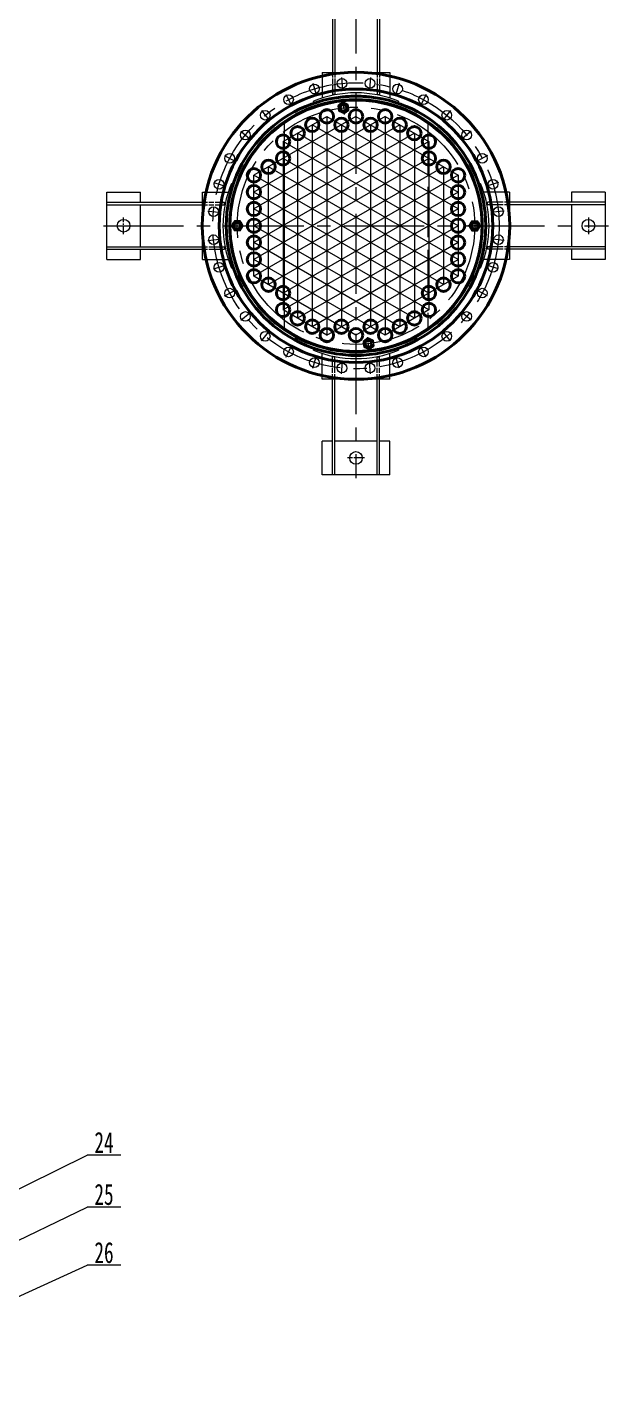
# Model space of a CAD drawing. Header units: millimetres. Extents: x 18786 to 26278, y -7394 to 15571.
# Drawn here: x 19028.3 to 19166.3, y -7069.1 to -6743.8 of the extents above; entities that cross this region are included whole.
import ezdxf

# ---------------------------------------------------------------- set-up
doc = ezdxf.new("R2010")
doc.units = ezdxf.units.MM
doc.linetypes.add('ACAD_ISO02W100', pattern=[15, 12, -3])
doc.linetypes.add('CENTER2', pattern=[28.575, 19.05, -3.175, 3.175, -3.175])
for name, color, linetype, lineweight in [('中心线', 1, 'CENTER2', 13), ('文字', 6, 'Continuous', 13), ('粗实线', 7, 'Continuous', 40), ('细实线', 3, 'Continuous', 13), ('虚线', 8, 'ACAD_ISO02W100', 13), ('辅助线', 4, 'Continuous', 13)]:
    doc.layers.add(name, color=color, linetype=linetype, lineweight=lineweight)
doc.styles.add('样式1', font='', dxfattribs={"width": 0.67})
doc.styles.get('样式1').set_extended_font_data('NSimSun')

# ---------------------------------------------------------------- blocks, each defined once
blk = doc.blocks.new('M16-1')
at = {"layer": '中心线'}
blk.add_line((-16, 0), (16, 0), dxfattribs=at)
at = {"layer": '粗实线'}
blk.add_circle((0, 0), 8, dxfattribs=at)
at = {"layer": '细实线'}
for p, q in [((-6.9, 12), (-13.9, 0)), ((6.9, 12), (-6.9, 12)), ((13.9, 0), (6.9, 12)), ((6.9, -12), (13.9, 0)), ((-13.9, 0), (-6.9, -12)), ((6.9, -12), (-6.9, -12))]:
    blk.add_line(p, q, dxfattribs=at)
blk.add_circle((0, 0), 12, dxfattribs=at)
blk.add_arc((0, 0), 7, 6, 276.4267, dxfattribs=at)
blk = doc.blocks.new('耳座C2-1')
at = {"layer": '中心线'}
blk.add_line((20, -242), (-20, -242), dxfattribs=at)
at = {"layer": '细实线'}
for p, q in [((-100.7, 14), (-98.4, 19.5)), ((-80, -54.7), (-80, 6.4)), ((80, -54.7), (80, 6.4)), ((98.4, 19.5), (100.7, 14)), ((80, -54.7), (-80, -54.7)), ((-56, -282), (-56, -54.7)), ((-50, -282), (-50, -54.7)), ((50, -282), (50, -54.7)), ((56, -282), (56, -54.7)), ((-80, -282), (-80, -202)), ((-56, -202), (-80, -202)), ((50, -202), (-50, -202)), ((80, -202), (56, -202)), ((80, -282), (80, -202)), ((80, -282), (-80, -282))]:
    blk.add_line(p, q, dxfattribs=at)
blk.add_circle((0, -242), 15, dxfattribs=at)
for radius in [264, 258]:
    blk.add_arc((0, 258), radius, 247.5697, 292.4303, dxfattribs=at)
at = {"layer": '虚线'}
for p, q in [((-56, -54.7), (-56, -2)), ((-50, -2), (-56, -2)), ((-50, -54.7), (-50, -2)), ((50, -54.7), (50, -2)), ((50, -2), (56, -2)), ((56, -54.7), (56, -2))]:
    blk.add_line(p, q, dxfattribs=at)

msp = doc.modelspace()

# ---------------------------------------------------------------- linework, layer by layer
at = {"layer": '中心线'}
for p, q in [((19106.3228, -6730.9408), (19106.3228, -6850.9408)), ((19102.8529, -6755.7113), (19103.1274, -6758.4978)), ((19109.7926, -6755.7113), (19109.5181, -6758.4978)), ((19089.6353, -6759.7208), (19090.9552, -6762.1902)), ((19096.0467, -6757.0651), (19096.8595, -6759.7446)), ((19116.5988, -6757.0651), (19115.786, -6759.7446)), ((19123.0102, -6759.7208), (19121.6903, -6762.1902)), ((19083.8652, -6763.5762), (19085.6415, -6765.7407)), ((19128.7803, -6763.5762), (19127.004, -6765.7407)), ((19078.9582, -6768.4833), (19081.1226, -6770.2596)), ((19133.6873, -6768.4833), (19131.5229, -6770.2596)), ((19075.1027, -6774.2534), (19077.5721, -6775.5733)), ((19137.5428, -6774.2534), (19135.0734, -6775.5733)), ((19072.4471, -6780.6647), (19075.1265, -6781.4775)), ((19140.1984, -6780.6647), (19137.519, -6781.4775)), ((19071.0932, -6787.471), (19073.8797, -6787.7454)), ((19141.5523, -6787.471), (19138.7658, -6787.7454)), ((19046.3228, -6790.9408), (19166.3228, -6790.9408)), ((19071.0932, -6794.4106), (19073.8797, -6794.1362)), ((19141.5523, -6794.4106), (19138.7658, -6794.1362)), ((19072.4471, -6801.2169), (19075.1265, -6800.4041)), ((19140.1984, -6801.2169), (19137.519, -6800.4041)), ((19075.1027, -6807.6283), (19077.5721, -6806.3083)), ((19137.5428, -6807.6283), (19135.0734, -6806.3083)), ((19078.9582, -6813.3983), (19081.1226, -6811.622)), ((19133.6873, -6813.3983), (19131.5229, -6811.622)), ((19083.8652, -6818.3054), (19085.6415, -6816.1409)), ((19128.7803, -6818.3054), (19127.004, -6816.1409)), ((19089.6353, -6822.1608), (19090.9552, -6819.6914)), ((19123.0102, -6822.1608), (19121.6903, -6819.6914)), ((19096.0467, -6824.8165), (19096.8595, -6822.1371)), ((19102.8529, -6826.1703), (19103.1274, -6823.3838)), ((19109.7926, -6826.1703), (19109.5181, -6823.3838)), ((19116.5988, -6824.8165), (19115.786, -6822.1371))]:
    msp.add_line(p, q, dxfattribs=at)
for radius in [34, 28.2]:
    msp.add_circle((19106.3228, -6790.9408), radius, dxfattribs=at)
at = {"layer": '粗实线'}
for centre, radius in [((19106.3228, -6790.9408), 36.5), ((19106.3228, -6790.9408), 32.5), ((19106.3228, -6790.9408), 30.8), ((19106.3228, -6790.9408), 30), ((19095.9304, -6766.9408), 1.6), ((19099.3946, -6764.9408), 1.6), ((19102.8587, -6766.9408), 1.6), ((19106.3228, -6764.9408), 1.6), ((19109.7869, -6766.9408), 1.6), ((19113.251, -6764.9408), 1.6), ((19116.7151, -6766.9408), 1.6), ((19089.0022, -6770.9408), 1.6), ((19092.4663, -6768.9408), 1.6), ((19120.1792, -6768.9408), 1.6), ((19123.6433, -6770.9408), 1.6), ((19085.5381, -6776.9408), 1.6), ((19089.0022, -6774.9408), 1.6), ((19123.6433, -6774.9408), 1.6), ((19127.1074, -6776.9408), 1.6), ((19082.074, -6778.9408), 1.6), ((19130.5715, -6778.9408), 1.6), ((19082.074, -6782.9408), 1.6), ((19130.5715, -6782.9408), 1.6), ((19082.074, -6786.9408), 1.6), ((19130.5715, -6786.9408), 1.6), ((19082.074, -6790.9408), 1.6), ((19130.5715, -6790.9408), 1.6), ((19082.074, -6794.9408), 1.6), ((19130.5715, -6794.9408), 1.6), ((19082.074, -6798.9408), 1.6), ((19130.5715, -6798.9408), 1.6), ((19082.074, -6802.9408), 1.6), ((19130.5715, -6802.9408), 1.6), ((19085.5381, -6804.9408), 1.6), ((19089.0022, -6806.9408), 1.6), ((19123.6433, -6806.9408), 1.6), ((19127.1074, -6804.9408), 1.6), ((19089.0022, -6810.9408), 1.6), ((19092.4663, -6812.9408), 1.6), ((19120.1792, -6812.9408), 1.6), ((19123.6433, -6810.9408), 1.6), ((19095.9304, -6814.9408), 1.6), ((19102.8587, -6814.9408), 1.6), ((19109.7869, -6814.9408), 1.6), ((19116.7151, -6814.9408), 1.6), ((19099.3946, -6816.9408), 1.6), ((19106.3228, -6816.9408), 1.6), ((19113.251, -6816.9408), 1.6)]:
    msp.add_circle(centre, radius, dxfattribs=at)
at = {"layer": '细实线'}
for p, q in [((19089.2228, -6766.6575), (19089.2228, -6815.2241)), ((18975.3691, -7045.1755), (19042.471, -7011.8811)), ((19050.471, -7011.8811), (19042.471, -7011.8811)), ((18973.3415, -7057.6628), (19042.471, -7024.2733)), ((19050.471, -7024.2733), (19042.471, -7024.2733)), ((18974.3753, -7069.0833), (19042.471, -7038.0995)), ((19050.471, -7038.0995), (19042.471, -7038.0995))]:
    msp.add_line(p, q, dxfattribs=at)
for centre, radius in [((19102.9902, -6757.1045), 1.15), ((19109.6553, -6757.1045), 1.15), ((19090.2953, -6760.9555), 1.15), ((19096.4531, -6758.4048), 1.15), ((19116.1924, -6758.4048), 1.15), ((19122.3502, -6760.9555), 1.15), ((19106.3228, -6790.9408), 29.7), ((19084.7534, -6764.6585), 1.15), ((19127.8921, -6764.6585), 1.15), ((19080.0404, -6769.3714), 1.15), ((19132.6051, -6769.3714), 1.15), ((19076.3374, -6774.9133), 1.15), ((19136.3081, -6774.9133), 1.15), ((19073.7868, -6781.0711), 1.15), ((19138.8587, -6781.0711), 1.15), ((19072.4865, -6787.6082), 1.15), ((19140.159, -6787.6082), 1.15), ((19072.4865, -6794.2734), 1.15), ((19140.159, -6794.2734), 1.15), ((19073.7868, -6800.8105), 1.15), ((19138.8587, -6800.8105), 1.15), ((19076.3374, -6806.9683), 1.15), ((19136.3081, -6806.9683), 1.15), ((19080.0404, -6812.5102), 1.15), ((19132.6051, -6812.5102), 1.15), ((19084.7534, -6817.2232), 1.15), ((19127.8921, -6817.2232), 1.15), ((19090.2953, -6820.9261), 1.15), ((19122.3502, -6820.9261), 1.15), ((19096.4531, -6823.4768), 1.15), ((19102.9902, -6824.7771), 1.15), ((19109.6553, -6824.7771), 1.15), ((19116.1924, -6823.4768), 1.15)]:
    msp.add_circle(centre, radius, dxfattribs=at)
at = {"layer": '虚线'}
msp.add_line((19123.4228, -6766.6575), (19123.4228, -6815.2241), dxfattribs=at)
at = {"layer": '辅助线'}
for p, q in [((19113.251, -6764.9408), (19082.074, -6782.9408)), ((19106.3228, -6764.9408), (19082.074, -6778.9408)), ((19089.0022, -6770.9408), (19099.3946, -6764.9408)), ((19099.3946, -6764.9408), (19130.5715, -6782.9408)), ((19099.3946, -6764.9408), (19099.3946, -6816.9408)), ((19106.3228, -6764.9408), (19130.5715, -6778.9408)), ((19113.251, -6764.9408), (19123.6433, -6770.9408)), ((19113.251, -6764.9408), (19113.251, -6816.9408)), ((19116.7151, -6766.9408), (19082.074, -6786.9408)), ((19120.1792, -6768.9408), (19082.074, -6790.9408)), ((19130.5715, -6790.9408), (19092.4663, -6768.9408)), ((19092.4663, -6768.9408), (19092.4663, -6812.9408)), ((19130.5715, -6786.9408), (19095.9304, -6766.9408)), ((19095.9304, -6766.9408), (19095.9304, -6814.9408)), ((19102.8587, -6766.9408), (19102.8587, -6814.9408)), ((19109.7869, -6766.9408), (19109.7869, -6814.9408)), ((19116.7151, -6766.9408), (19116.7151, -6814.9408)), ((19120.1792, -6768.9408), (19120.1792, -6812.9408)), ((19123.6433, -6770.9408), (19082.074, -6794.9408)), ((19130.5715, -6794.9408), (19089.0022, -6770.9408)), ((19089.0022, -6770.9408), (19089.0022, -6810.9408)), ((19123.6433, -6770.9408), (19123.6433, -6810.9408)), ((19123.6433, -6774.9408), (19082.074, -6798.9408)), ((19130.5715, -6798.9408), (19089.0022, -6774.9408)), ((19127.1074, -6776.9408), (19082.074, -6802.9408)), ((19127.1074, -6804.9408), (19082.074, -6778.9408)), ((19082.074, -6802.9408), (19082.074, -6778.9408)), ((19130.5715, -6802.9408), (19085.5381, -6776.9408)), ((19085.5381, -6804.9408), (19085.5381, -6776.9408)), ((19130.5715, -6778.9408), (19085.5381, -6804.9408)), ((19127.1074, -6776.9408), (19127.1074, -6804.9408)), ((19130.5715, -6778.9408), (19130.5715, -6802.9408)), ((19123.6433, -6806.9408), (19082.074, -6782.9408)), ((19130.5715, -6782.9408), (19089.0022, -6806.9408)), ((19123.6433, -6810.9408), (19082.074, -6786.9408)), ((19130.5715, -6786.9408), (19089.0022, -6810.9408)), ((19120.1792, -6812.9408), (19082.074, -6790.9408)), ((19120.1792, -6812.9408), (19082.074, -6790.9408)), ((19130.5715, -6790.9408), (19092.4663, -6812.9408)), ((19116.7151, -6814.9408), (19082.074, -6794.9408)), ((19130.5715, -6794.9408), (19095.9304, -6814.9408)), ((19113.251, -6816.9408), (19082.074, -6798.9408)), ((19099.3946, -6816.9408), (19130.5715, -6798.9408)), ((19106.3228, -6816.9408), (19082.074, -6802.9408)), ((19130.5715, -6802.9408), (19106.3228, -6816.9408)), ((19099.3946, -6816.9408), (19089.0022, -6810.9408)), ((19123.6433, -6810.9408), (19113.251, -6816.9408))]:
    msp.add_line(p, q, dxfattribs=at)

# ---------------------------------------------------------------- block references
at = {"layer": '细实线', "yscale": 0.1000000000003638, "zscale": 0.1}
for name, p, xscale, rotation in [('耳座C2-1', (19106.3228, -6759.9408), 0.09999999999854481, 180), ('M16-1', (19103.3751, -6762.8953), 0.1000000000004651, 276.0000000001637), ('耳座C2-1', (19075.3228, -6790.9408), 0.1000000000003638, 270), ('耳座C2-1', (19137.3228, -6790.9408), 0.1000000000003638, 90), ('M16-1', (19134.5228, -6790.9408), 0.09999999999854481, 180), ('M16-1', (19109.2705, -6818.9863), 0.1000000000004651, 96.0000000001637)]:
    msp.add_blockref(name, p, dxfattribs=dict(at, xscale=xscale, rotation=rotation))
at = {"layer": '细实线', "xscale": 0.09999999999854481, "yscale": 0.1000000000003638, "zscale": 0.1}
for name, p in [('M16-1', (19078.1228, -6790.9408)), ('耳座C2-1', (19106.3228, -6821.9408))]:
    msp.add_blockref(name, p, dxfattribs=at)

# ---------------------------------------------------------------- texts
at = {"layer": '文字', "char_height": 5, "width": 8, "attachment_point": 5, "style": '样式1'}
for s, insert in [('24', (19046.471, -7008.8811)), ('25', (19046.471, -7021.2733)), ('26', (19046.471, -7035.0995))]:
    msp.add_mtext(s, dxfattribs=dict(at, insert=insert))

doc.saveas('drawing.dxf')
